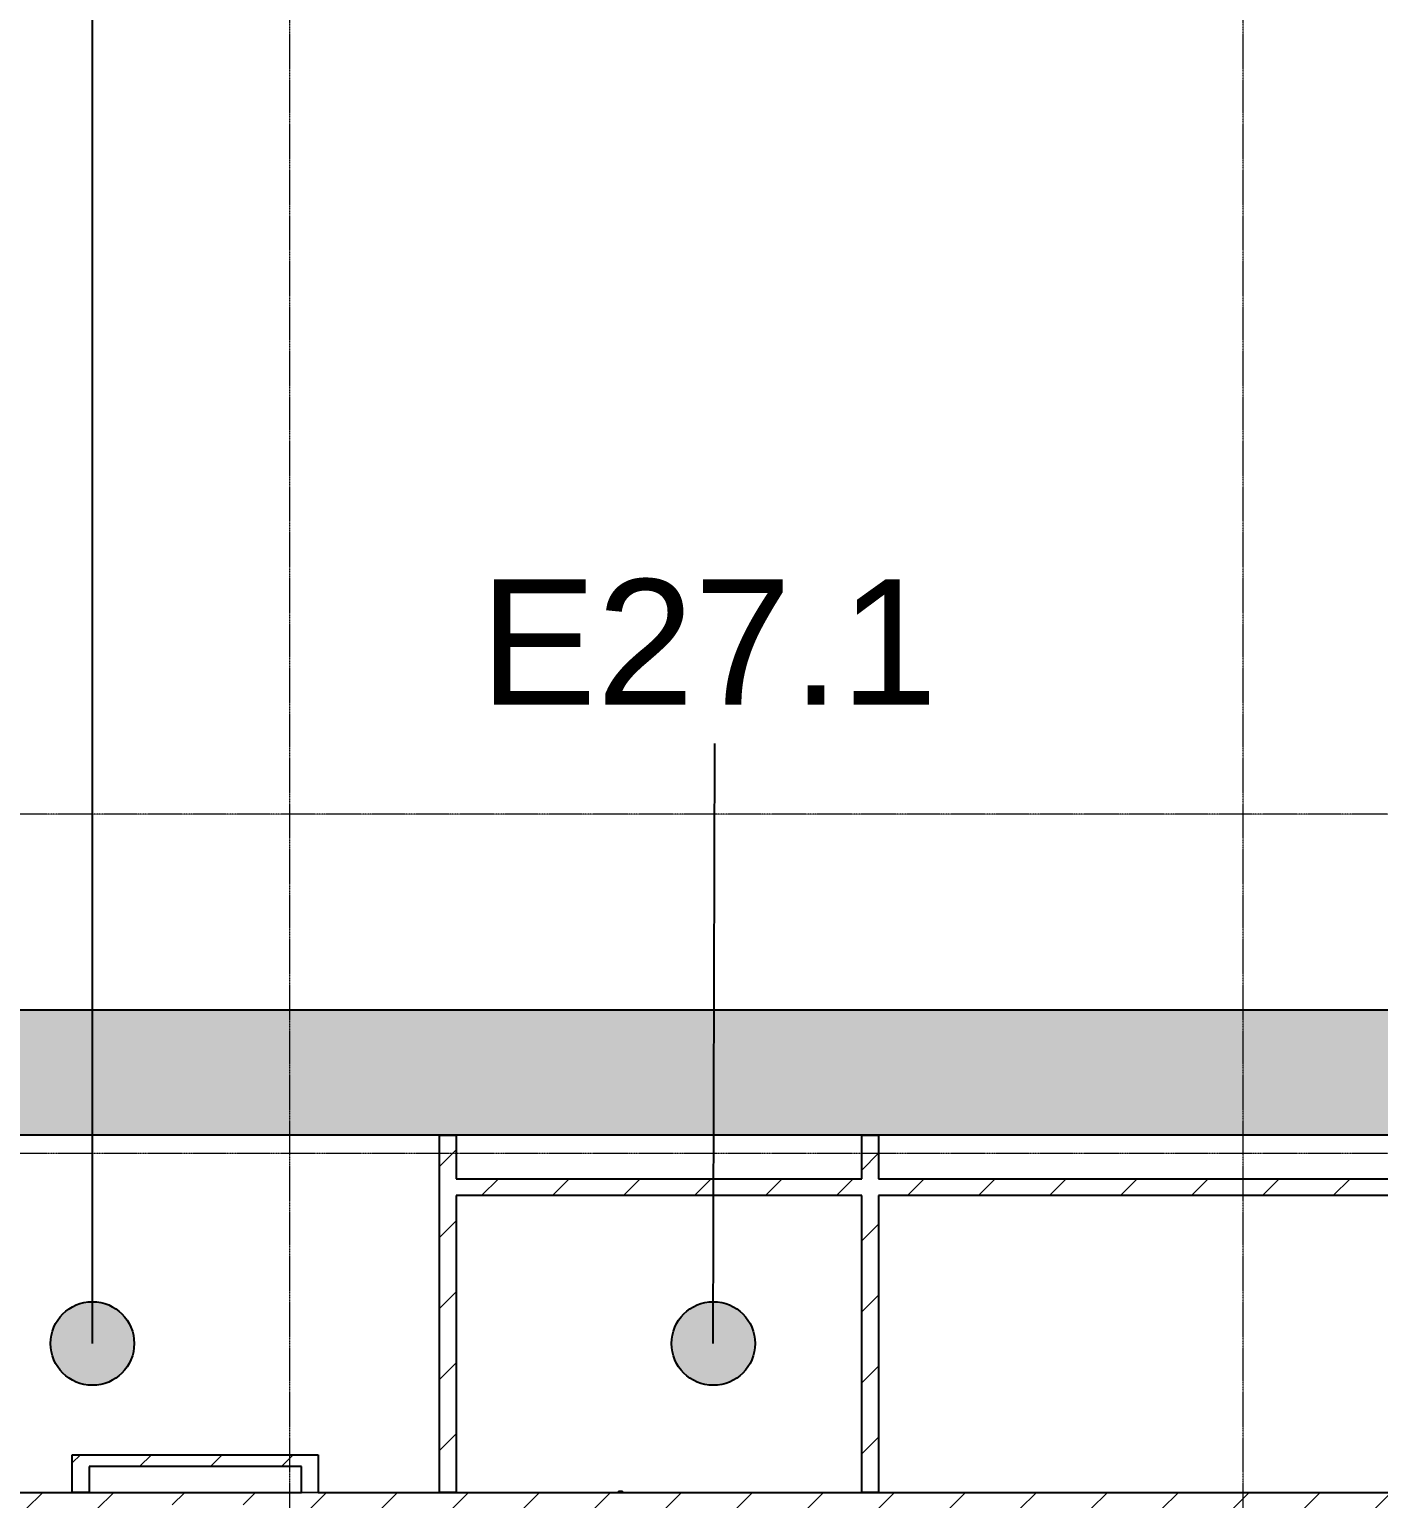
# Model space of a CAD drawing. Header units: millimetres. Extents: x -962357 to -591296, y -195428 to 59420.
# Drawn here: x -781993 to -765863, y 8070 to 25636 of the extents above; entities that cross this region are included whole.
import ezdxf

# ---------------------------------------------------------------- set-up
doc = ezdxf.new("R2010")
doc.units = ezdxf.units.MM
doc.linetypes.add('DPA_Grid _ Level 100', pattern=[10, 5.5, -1.6, 1.3, -1.6])
for name, color, linetype, lineweight in [('A-FLOR-E', 2, 'Continuous', 9), ('A-ROOM-IDEN', 3, 'Continuous', 25), ('A-WALL', 5, 'Continuous', 9), ('A-WALL-PATT', 1, 'Continuous', 9), ('I-WALL-E', 2, 'Continuous', 9), ('S-GRID', 251, 'Continuous', 9)]:
    doc.layers.add(name, color=color, linetype=linetype, lineweight=lineweight)
doc.styles.add('Arial_1', font='arial.ttf', dxfattribs={"height": 1500})
pattern_1 = [(45, (2.4, 1), (-424.26407, 424.26407), [])]

msp = doc.modelspace()

# ---------------------------------------------------------------- hatches: boundary and pattern name
at = {"layer": 'A-ROOM-IDEN'}
h = msp.add_hatch(color=256, dxfattribs=at)
edge = h.paths.add_edge_path()
edge.add_arc((-781239.5, 9924.6), 500, 0, 360)
h = msp.add_hatch(color=256, dxfattribs=at)
edge = h.paths.add_edge_path()
edge.add_arc((-773816.3, 9924.6), 500, 0, 360)
at = {"layer": 'A-WALL-PATT'}
h = msp.add_hatch(dxfattribs=at)
h.set_pattern_fill('FP_1', color=256, style=0, pattern_type=2)
h.set_pattern_definition([(50, (2.4, 1), (3643.682, -318.781), [381, -4191]), (355, (2.4, 1), (-704.856, 3821.136), [304.8, -3352.8]), (100.451, (306, -25.6), (2938.852, 3502.332), [323.8, -3561.801]), (46.184, (2.4, 1017), (5421.581, -840.856), [571.5, -6286.5]), (96.636, (454, 947), (4748.05, 4948.55), [485.7, -5342.702]), (351.184, (2.4, 1017), (4748.1, 4948.506), [457.2, -5029.2]), (21, (510.4, 763), (3032.288, -2045.304), [381, -4191]), (326, (510.4, 763), (1236.042, 3683.762), [304.8, -3352.8]), (71.451, (763, 592.5), (4268.343, 1638.425), [323.8, -3561.801]), (37.5, (2.4, 1), (61.772, 1691.1008), [167.64, -3144.52, 167.64, -3235.96, -3365.5]), (37.5, (2.4, 1), (61.772, 1691.1008), [-6715.76, 167.64, -3197.86]), (7.5, (2.4, 1), (1336.3933, 2003.6115), [167.64, -1772.92, 167.64, -3068.32, -1282.7]), (7.5, (2.4, 1), (1336.3933, 2003.6115), [-5176.52, 167.64, -1115.06]), (327.5, (-1130.5, 1), (2711.8178, -114.5786), [167.64, -1102.36, 167.64, -3794.76, -5257.8]), (327.5, (-1130.5, 1), (2711.8178, -114.5786), [-5232.4, 167.64, -5090.16]), (317.5, (-1638.5, 1), (2962.5856, 508.5334), [167.64, -1483.36, 167.64, -2463.8, -3733.8]), (317.5, (-1638.5, 1), (2962.5856, 508.5334), [-4282.44, 167.64, -3566.16])])
h.paths.add_polyline_path([(-745020, 12415), (-745020, 13915), (-848905, 13915), (-848905, 12415), (-777972.6, 12415)])
h = msp.add_hatch(dxfattribs=at)
h.set_pattern_fill('FP_2', color=256, style=0, pattern_type=2)
h.set_pattern_definition(pattern_1)
h.paths.add_polyline_path([(-776890, 11895), (-776890, 12415), (-777090, 12415), (-777090, 11895)])
h = msp.add_hatch(dxfattribs=at)
h.set_pattern_fill('FP_2', color=256, style=0, pattern_type=2)
h.set_pattern_definition(pattern_1)
h.paths.add_polyline_path([(-771840, 11895), (-771840, 12415), (-772040, 12415), (-772040, 11895)])
h = msp.add_hatch(dxfattribs=at)
h.set_pattern_fill('FP_2', color=256, style=0, pattern_type=2)
h.set_pattern_definition(pattern_1)
h.paths.add_polyline_path([(-748917.3, 11695), (-745740, 11695), (-745740, 11895), (-777090, 11895), (-777090, 11695), (-754728.4, 11695)])
h = msp.add_hatch(dxfattribs=at)
h.set_pattern_fill('FP_2', color=256, style=0, pattern_type=2)
h.set_pattern_definition(pattern_1)
h.paths.add_polyline_path([(-776890, 8145), (-776890, 11695), (-777090, 11695), (-777090, 8145)])
h = msp.add_hatch(dxfattribs=at)
h.set_pattern_fill('FP_2', color=256, style=0, pattern_type=2)
h.set_pattern_definition(pattern_1)
h.paths.add_polyline_path([(-771840, 8145), (-771840, 11695), (-772040, 11695), (-772040, 8145)])
h = msp.add_hatch(dxfattribs=at)
h.set_pattern_fill('FP_2', color=256, style=0, pattern_type=2)
h.set_pattern_definition(pattern_1)
h.paths.add_polyline_path([(-781480, 8145), (-781280, 8145), (-781280, 8595), (-781480, 8595)])
h = msp.add_hatch(dxfattribs=at)
h.set_pattern_fill('FP_2', color=256, style=0, pattern_type=2)
h.set_pattern_definition(pattern_1)
h.paths.add_polyline_path([(-778740, 8455), (-778740, 8595), (-781280, 8595), (-781280, 8455), (-779425.4, 8455)])
h = msp.add_hatch(dxfattribs=at)
h.set_pattern_fill('FP_2', color=256, style=0, pattern_type=2)
h.set_pattern_definition(pattern_1)
h.paths.add_polyline_path([(-769256, 7945), (-767595, 7945), (-767595, 8145), (-783080, 8145), (-783080, 7945), (-780380, 7945), (-780380, 7995), (-779180, 7995), (-779180, 7945), (-772161.6, 7945)])
h = msp.add_hatch(dxfattribs=at)
h.set_pattern_fill('FP_2', color=256, style=0, pattern_type=2)
h.set_pattern_definition(pattern_1)
h.paths.add_polyline_path([(-755055, 7945), (-755055, 8145), (-767595, 8145), (-767595, 7945), (-760539.4, 7945)])

# ---------------------------------------------------------------- linework, layer by layer
at = {"layer": 'A-FLOR-E'}
for p, q in [((-745020, 12415), (-848905, 12415)), ((-848905, 12415), (-745020, 12415)), ((-745020, 12415), (-848905, 12415)), ((-781480, 8145), (-781480, 8595)), ((-781480, 8595), (-778540, 8595)), ((-778540, 8595), (-781480, 8595)), ((-781480, 8595), (-781480, 8145)), ((-778540, 8595), (-778540, 8145)), ((-778540, 8145), (-778540, 8595)), ((-778540, 8145), (-781480, 8145)), ((-781480, 8145), (-778540, 8145))]:
    msp.add_line(p, q, dxfattribs=at)
at = {"layer": 'A-ROOM-IDEN'}
for p, q in [((-781239.5, 9924.6), (-781239.5, 39829.9)), ((-773816.3, 9924.6), (-773796.8, 17099.6))]:
    msp.add_line(p, q, dxfattribs=at)
for centre in [(-781239.5, 9924.6), (-773816.3, 9924.6)]:
    msp.add_circle(centre, 500, dxfattribs=at)
at = {"layer": 'A-WALL', "color": 7, "lineweight": 25}
for p, q in [((-847405, 13915), (-745020, 13915)), ((-745020, 12415), (-785880, 12415)), ((-777090, 11895), (-777090, 12415)), ((-777090, 12415), (-776890, 12415)), ((-776890, 12415), (-776890, 11895)), ((-772040, 11895), (-772040, 12415)), ((-772040, 12415), (-771840, 12415)), ((-771840, 12415), (-771840, 11895)), ((-777090, 11695), (-777090, 11895)), ((-776890, 11895), (-772040, 11895)), ((-771840, 11895), (-759840, 11895)), ((-777090, 8145), (-777090, 11695)), ((-776890, 11695), (-776890, 8145)), ((-772040, 11695), (-776890, 11695)), ((-772040, 8145), (-772040, 11695)), ((-771840, 11695), (-771840, 8145)), ((-759840, 11695), (-771840, 11695)), ((-781480, 8145), (-781480, 8595)), ((-781480, 8595), (-781280, 8595)), ((-781280, 8595), (-778740, 8595)), ((-778740, 8455), (-781280, 8455)), ((-781280, 8455), (-781280, 8145)), ((-778740, 8595), (-778540, 8595)), ((-778740, 8145), (-778740, 8455)), ((-778540, 8595), (-778540, 8145)), ((-783080, 8145), (-780380, 8145)), ((-781280, 8145), (-781480, 8145)), ((-780380, 8145), (-779180, 8145)), ((-779180, 8145), (-778740, 8145)), ((-778540, 8145), (-767595, 8145)), ((-776890, 8145), (-777090, 8145)), ((-771840, 8145), (-772040, 8145)), ((-767595, 8145), (-755055, 8145))]:
    msp.add_line(p, q, dxfattribs=at)
at = {"layer": 'I-WALL-E'}
for p, q in [((-774950, 8160), (-774950, 8145)), ((-774950, 8145), (-774950, 8160)), ((-774950, 8160), (-774900, 8160)), ((-774900, 8160), (-774950, 8160)), ((-774900, 8160), (-774900, 8145)), ((-774900, 8145), (-774900, 8160))]:
    msp.add_line(p, q, dxfattribs=at)
at = {"layer": 'S-GRID', "linetype": 'DPA_Grid _ Level 100'}
for p, q in [((-778880, -30741.3), (-778880, 54920.2)), ((-767480, -30741.3), (-767480, 54920.2)), ((-601518.7, 16253), (-954682, 16253)), ((-601518.7, 12195), (-957857, 12195))]:
    msp.add_line(p, q, dxfattribs=at)

# ---------------------------------------------------------------- texts
at = {"layer": 'A-ROOM-IDEN', "lineweight": 9, "insert": (-776609.3, 19061.4), "char_height": 1500, "width": 6774.259, "attachment_point": 1, "style": 'Arial_1'}
msp.add_mtext('E27.1', dxfattribs=at)

doc.saveas('drawing.dxf')
